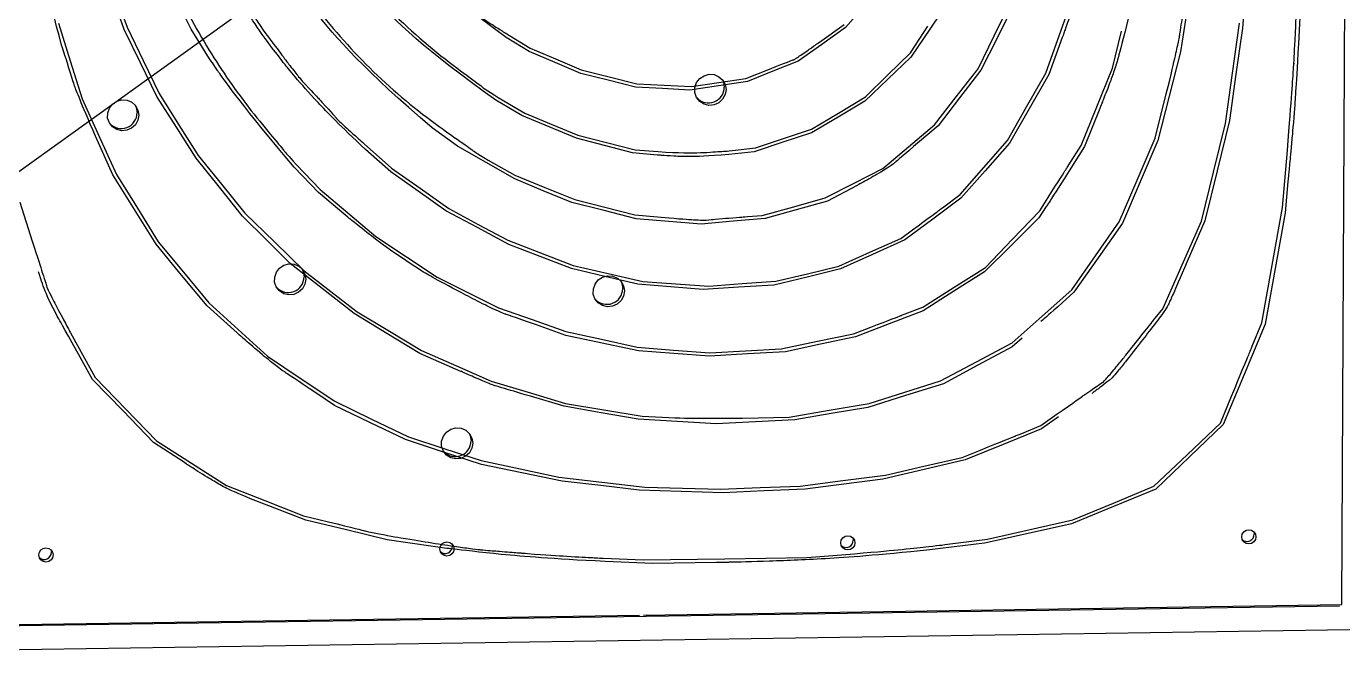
# Model space of a CAD drawing. Header units: millimetres. Extents: x -1640 to 0, y -1584 to 0.
# Drawn here: x -1495.4 to -1219.9, y -1584 to -1451.5 of the extents above; entities that cross this region are included whole.
import ezdxf

# ---------------------------------------------------------------- set-up
doc = ezdxf.new("R2010")
doc.units = ezdxf.units.MM

msp = doc.modelspace()

# ---------------------------------------------------------------- linework, layer by layer
at = {"color": 7, "linetype": 'Continuous'}
for p, q in [((-1639.34, -1584.03), (-797.39, -979.77)), ((-1220.01, -1572.5), (-1218.66, -1281.91)), ((-1240.07, -1442.15), (-1240.83, -1451.84)), ((-1228.46, -1443.05), (-1229.11, -1455.09)), ((-1474.89, -1452.13), (-1477.47, -1444.97)), ((-1476.74, -1444.9), (-1474.27, -1451.69)), ((-1460.91, -1452.07), (-1464.1, -1445.58)), ((-1302.07, -1445.83), (-1306.15, -1451.89)), ((-1279.13, -1453.26), (-1276.24, -1445.22)), ((-1319.63, -1446.87), (-1323.95, -1451.76)), ((-1292.78, -1453.47), (-1289.39, -1446.58)), ((-1288.81, -1447.22), (-1292.2, -1453.93)), ((-1252.4, -1447.92), (-1253.79, -1456.81)), ((-1488.66, -1450.81), (-1486.19, -1458.73)), ((-1474.27, -1451.69), (-1470.93, -1458.62)), ((-1329.37, -1454.77), (-1324.18, -1451.09)), ((-1323.95, -1451.76), (-1328.89, -1455.27)), ((-1310.34, -1457.05), (-1306.67, -1451.48)), ((-1306.15, -1451.89), (-1310.22, -1457.95)), ((-1242.93, -1461.3), (-1241.44, -1450.81)), ((-1240.83, -1451.84), (-1242.2, -1461.52)), ((-1471.47, -1459.14), (-1474.89, -1452.13)), ((-1457.02, -1458.27), (-1460.91, -1452.07)), ((-1395.17, -1452.86), (-1389.95, -1456.04)), ((-1390.12, -1456.75), (-1394.94, -1453.83)), ((-1296.18, -1460.36), (-1292.78, -1453.47)), ((-1292.2, -1453.93), (-1295.59, -1460.64)), ((-1282.01, -1461.3), (-1279.13, -1453.26)), ((-1278.56, -1453.84), (-1281.37, -1461.59)), ((-1268.06, -1460.22), (-1266.17, -1452.49)), ((-1384.71, -1459.06), (-1390.12, -1456.75)), ((-1389.95, -1456.04), (-1384.59, -1458.31)), ((-1328.89, -1455.27), (-1333.83, -1458.79)), ((-1315.06, -1461.64), (-1310.34, -1457.05)), ((-1253.79, -1456.81), (-1256.16, -1466.11)), ((-1486.19, -1458.73), (-1483.71, -1466.65)), ((-1468.05, -1466.14), (-1471.47, -1459.14)), ((-1470.93, -1458.62), (-1467.6, -1465.55)), ((-1379.3, -1461.36), (-1384.71, -1459.06)), ((-1384.59, -1458.31), (-1379.23, -1460.58)), ((-1333.83, -1458.79), (-1339.14, -1460.9)), ((-1310.22, -1457.95), (-1315.04, -1462.55)), ((-1271.33, -1468.33), (-1268.06, -1460.22)), ((-1373.59, -1462.78), (-1379.3, -1461.36)), ((-1379.23, -1460.58), (-1373.41, -1462.06)), ((-1367.89, -1464.19), (-1373.59, -1462.78)), ((-1373.41, -1462.06), (-1367.59, -1463.54)), ((-1344.44, -1463.01), (-1350.49, -1463.92)), ((-1350.47, -1463.22), (-1344.77, -1462.37)), ((-1344.77, -1462.37), (-1339.83, -1460.42)), ((-1339.14, -1460.9), (-1344.44, -1463.01)), ((-1315.04, -1462.55), (-1319.86, -1467.15)), ((-1319.77, -1466.24), (-1315.06, -1461.64)), ((-1300.74, -1466.24), (-1296.18, -1460.36)), ((-1295.59, -1460.64), (-1300.08, -1466.47)), ((-1286.02, -1468.35), (-1282.01, -1461.3)), ((-1281.37, -1461.59), (-1285.47, -1468.78)), ((-1244.42, -1471.79), (-1242.93, -1461.3)), ((-1242.2, -1461.52), (-1243.57, -1471.2)), ((-1467.6, -1465.55), (-1463.51, -1472.04)), ((-1362.21, -1464.51), (-1367.89, -1464.19)), ((-1367.59, -1463.54), (-1361.88, -1463.81)), ((-1356.53, -1464.84), (-1362.21, -1464.51)), ((-1361.88, -1463.81), (-1356.17, -1464.08)), ((-1350.49, -1463.92), (-1356.53, -1464.84)), ((-1356.17, -1464.08), (-1350.47, -1463.22)), ((-1259.13, -1474.92), (-1256.77, -1465.58)), ((-1483.71, -1466.65), (-1480.11, -1474.57)), ((-1463.94, -1472.62), (-1468.05, -1466.14)), ((-1391.7, -1470.14), (-1397.08, -1466.94)), ((-1396.61, -1466.4), (-1391.06, -1469.66)), ((-1319.86, -1467.15), (-1325.44, -1470.46)), ((-1325.39, -1469.63), (-1319.77, -1466.24)), ((-1305.3, -1472.13), (-1300.74, -1466.24)), ((-1300.08, -1466.47), (-1304.56, -1472.3)), ((-1290.03, -1475.41), (-1286.02, -1468.35)), ((-1274.61, -1476.44), (-1271.33, -1468.33)), ((-1256.16, -1466.11), (-1258.54, -1475.4)), ((-1385.97, -1472.51), (-1391.7, -1470.14)), ((-1391.06, -1469.66), (-1385.5, -1471.97)), ((-1331.02, -1473.03), (-1325.39, -1469.63)), ((-1325.44, -1470.46), (-1331.02, -1473.77)), ((-1285.47, -1468.78), (-1289.58, -1475.96)), ((-1270.72, -1468.7), (-1273.92, -1476.6)), ((-1243.57, -1471.2), (-1246.12, -1481.71)), ((-1459.83, -1479.11), (-1463.94, -1472.62)), ((-1463.51, -1472.04), (-1459.42, -1478.52)), ((-1405.15, -1476.58), (-1410.44, -1472.7)), ((-1380.24, -1474.87), (-1385.97, -1472.51)), ((-1385.5, -1471.97), (-1379.95, -1474.27)), ((-1331.02, -1473.77), (-1337.03, -1475.76)), ((-1336.88, -1474.98), (-1331.02, -1473.03)), ((-1310.71, -1476.67), (-1305.3, -1472.13)), ((-1304.56, -1472.3), (-1308.43, -1475.61)), ((-1246.93, -1482.01), (-1244.42, -1471.79)), ((-1477.26, -1482.57), (-1480.92, -1474.48)), ((-1480.11, -1474.57), (-1476.5, -1482.49)), ((-1424.68, -1476.05), (-1418.94, -1481.15)), ((-1399.16, -1480), (-1405.15, -1476.58)), ((-1374.39, -1476.42), (-1380.24, -1474.87)), ((-1379.95, -1474.27), (-1373.95, -1475.8)), ((-1368.54, -1477.97), (-1374.39, -1476.42)), ((-1373.95, -1475.8), (-1367.95, -1477.33)), ((-1337.03, -1475.76), (-1343.05, -1477.74)), ((-1342.75, -1476.93), (-1336.88, -1474.98)), ((-1316.11, -1481.21), (-1310.71, -1476.67)), ((-1294.98, -1481.06), (-1290.03, -1475.41)), ((-1289.58, -1475.96), (-1294.66, -1481.71)), ((-1277.18, -1480.49), (-1274.61, -1476.44)), ((-1273.92, -1476.6), (-1277.14, -1481.73)), ((-1262.88, -1483.67), (-1259.13, -1474.92)), ((-1258.54, -1475.4), (-1262.25, -1484.05)), ((-1454.98, -1485.14), (-1459.83, -1479.11)), ((-1459.42, -1478.52), (-1454.53, -1484.55)), ((-1419.12, -1481.93), (-1424.4, -1477.26)), ((-1398.72, -1479.5), (-1393.17, -1482.66)), ((-1363.27, -1478.42), (-1368.54, -1477.97)), ((-1367.95, -1477.33), (-1363.12, -1477.71)), ((-1343.05, -1477.74), (-1348.32, -1478.28)), ((-1347.59, -1477.47), (-1342.75, -1476.93)), ((-1232.48, -1489.43), (-1231.44, -1477.45)), ((-1434.22, -1486.28), (-1439.31, -1480.96)), ((-1438.92, -1480.37), (-1433.9, -1485.65)), ((-1413.34, -1486), (-1419.12, -1481.93)), ((-1418.94, -1481.15), (-1412.95, -1485.37)), ((-1393.17, -1483.42), (-1399.16, -1480)), ((-1322.14, -1484.3), (-1316.11, -1481.21)), ((-1299.93, -1486.71), (-1294.98, -1481.06)), ((-1294.66, -1481.71), (-1299.75, -1487.45)), ((-1249.44, -1492.23), (-1246.93, -1482.01)), ((-1246.12, -1481.71), (-1248.68, -1492.22)), ((-1472.74, -1489.83), (-1477.26, -1482.57)), ((-1476.5, -1482.49), (-1472.13, -1489.53)), ((-1454.53, -1484.55), (-1449.64, -1490.59)), ((-1393.17, -1482.66), (-1386.89, -1485.2)), ((-1387.18, -1485.88), (-1393.17, -1483.42)), ((-1328.16, -1487.39), (-1322.14, -1484.3)), ((-1321.6, -1484.85), (-1327.68, -1488.05)), ((-1266.63, -1492.42), (-1262.88, -1483.67)), ((-1262.25, -1484.05), (-1265.96, -1492.69)), ((-1231.31, -1483.96), (-1231.92, -1490.51)), ((-1450.14, -1491.18), (-1454.98, -1485.14)), ((-1428.52, -1491.08), (-1434.22, -1486.28)), ((-1433.9, -1485.65), (-1428.07, -1490.55)), ((-1407.56, -1490.08), (-1413.34, -1486)), ((-1412.95, -1485.37), (-1406.97, -1489.6)), ((-1381.18, -1488.34), (-1387.18, -1485.88)), ((-1386.89, -1485.2), (-1380.61, -1487.74)), ((-1380.61, -1487.74), (-1374.31, -1489.36)), ((-1334.76, -1489.23), (-1328.16, -1487.39)), ((-1299.75, -1487.45), (-1305.62, -1491.82)), ((-1303.65, -1489.48), (-1299.93, -1486.71)), ((-1283.24, -1490.09), (-1281.5, -1487.31)), ((-1496.76, -1488.29), (-1494.14, -1496.45)), ((-1468.23, -1497.1), (-1472.74, -1489.83)), ((-1472.13, -1489.53), (-1467.76, -1496.57)), ((-1449.64, -1490.59), (-1443.42, -1496.62)), ((-1428.07, -1490.55), (-1422.23, -1495.45)), ((-1400.98, -1493.61), (-1407.56, -1490.08)), ((-1406.97, -1489.6), (-1400.79, -1492.93)), ((-1374.45, -1490.05), (-1381.18, -1488.34)), ((-1367.72, -1491.77), (-1374.45, -1490.05)), ((-1374.31, -1489.36), (-1368.01, -1490.97)), ((-1341.35, -1491.08), (-1334.76, -1489.23)), ((-1334.22, -1489.87), (-1340.77, -1491.69)), ((-1327.68, -1488.05), (-1334.22, -1489.87)), ((-1288.94, -1496.01), (-1283.24, -1490.09)), ((-1281.89, -1489.22), (-1283.44, -1491.58)), ((-1234.62, -1501.5), (-1232.48, -1489.43)), ((-1231.92, -1490.51), (-1234, -1502.18)), ((-1445.13, -1496.15), (-1450.14, -1491.18)), ((-1400.79, -1492.93), (-1394.61, -1496.27)), ((-1368.01, -1490.97), (-1360.87, -1491.58)), ((-1360.93, -1492.31), (-1367.72, -1491.77)), ((-1354.13, -1492.86), (-1360.93, -1492.31)), ((-1347.45, -1492.27), (-1354.13, -1492.86)), ((-1340.77, -1491.69), (-1347.45, -1492.27)), ((-1344.43, -1491.31), (-1341.35, -1491.08)), ((-1305.62, -1491.82), (-1311.49, -1496.19)), ((-1283.44, -1491.58), (-1289.13, -1497.23)), ((-1271.59, -1499.51), (-1266.63, -1492.42)), ((-1265.96, -1492.69), (-1271.03, -1499.9)), ((-1253.48, -1501.43), (-1249.44, -1492.23)), ((-1248.68, -1492.22), (-1252.38, -1500.71)), ((-1422.23, -1495.45), (-1415.8, -1499.72)), ((-1394.41, -1497.14), (-1400.98, -1493.61)), ((-1318.83, -1498.76), (-1312.37, -1495.88)), ((-1312.37, -1495.88), (-1309.87, -1494.06)), ((-1294.63, -1501.94), (-1288.94, -1496.01)), ((-1462.89, -1503.54), (-1468.23, -1497.1)), ((-1467.76, -1496.57), (-1462.46, -1502.95)), ((-1440.13, -1501.12), (-1445.13, -1496.15)), ((-1443.42, -1496.62), (-1437.2, -1502.66)), ((-1394.61, -1496.27), (-1387.78, -1498.91)), ((-1387.82, -1499.65), (-1394.41, -1497.14)), ((-1325.29, -1501.65), (-1318.83, -1498.76)), ((-1311.49, -1496.19), (-1318.25, -1499.22)), ((-1289.13, -1497.23), (-1294.83, -1502.87)), ((-1433.46, -1506.37), (-1440.13, -1501.12)), ((-1415.8, -1499.72), (-1409.38, -1504)), ((-1381.24, -1502.15), (-1387.82, -1499.65)), ((-1387.78, -1498.91), (-1380.95, -1501.55)), ((-1380.95, -1501.55), (-1373.63, -1503.21)), ((-1318.25, -1499.22), (-1325, -1502.25)), ((-1276.54, -1506.6), (-1271.59, -1499.51)), ((-1271.03, -1499.9), (-1276.1, -1507.12)), ((-1257.52, -1510.62), (-1253.48, -1501.43)), ((-1236.75, -1513.56), (-1234.62, -1501.5)), ((-1457.55, -1509.98), (-1462.89, -1503.54)), ((-1462.46, -1502.95), (-1457.16, -1509.34)), ((-1437.2, -1502.66), (-1431.66, -1506.96)), ((-1409.38, -1504), (-1402.95, -1507.19)), ((-1374.31, -1503.81), (-1381.24, -1502.15)), ((-1367.38, -1505.46), (-1374.31, -1503.81)), ((-1373.63, -1503.21), (-1366.32, -1504.86)), ((-1331.98, -1503.95), (-1338.95, -1505.66)), ((-1338.49, -1504.85), (-1331.89, -1503.25)), ((-1325, -1502.25), (-1331.98, -1503.95)), ((-1331.89, -1503.25), (-1325.29, -1501.65)), ((-1294.83, -1502.87), (-1301.25, -1506.94)), ((-1301.19, -1506.09), (-1294.63, -1501.94)), ((-1234, -1502.18), (-1236.09, -1513.84)), ((-1426.79, -1511.61), (-1433.46, -1506.37)), ((-1431.66, -1506.96), (-1426.11, -1511.26)), ((-1360.55, -1506), (-1367.38, -1505.46)), ((-1366.32, -1504.86), (-1359.44, -1505.35)), ((-1353.73, -1506.55), (-1360.55, -1506)), ((-1359.44, -1505.35), (-1352.55, -1505.84)), ((-1346.34, -1506.1), (-1353.73, -1506.55)), ((-1352.55, -1505.84), (-1345.52, -1505.34)), ((-1338.95, -1505.66), (-1346.34, -1506.1)), ((-1345.52, -1505.34), (-1338.49, -1504.85)), ((-1307.75, -1510.25), (-1301.19, -1506.09)), ((-1301.25, -1506.94), (-1307.67, -1511.01)), ((-1282.79, -1512.15), (-1276.54, -1506.6)), ((-1276.1, -1507.12), (-1278.6, -1509.36)), ((-1457.16, -1509.34), (-1451.03, -1514.93)), ((-1402.95, -1507.19), (-1396.52, -1510.37)), ((-1451.26, -1515.66), (-1457.55, -1509.98)), ((-1419.92, -1515.77), (-1426.79, -1511.61)), ((-1426.11, -1511.26), (-1419.39, -1515.3)), ((-1396.52, -1510.37), (-1389.5, -1512.86)), ((-1307.67, -1511.01), (-1314.75, -1513.74)), ((-1311.42, -1511.67), (-1307.75, -1510.25)), ((-1289.04, -1517.7), (-1282.79, -1512.15)), ((-1259.08, -1512.56), (-1257.52, -1510.62)), ((-1451.03, -1514.93), (-1444.9, -1520.52)), ((-1419.39, -1515.3), (-1412.67, -1519.35)), ((-1389.5, -1512.86), (-1382.48, -1515.35)), ((-1382.44, -1516.16), (-1388.6, -1513.98)), ((-1382.48, -1515.35), (-1375.02, -1516.98)), ((-1322.22, -1515.83), (-1318.65, -1514.47)), ((-1314.75, -1513.74), (-1321.84, -1516.46)), ((-1236.09, -1513.84), (-1240.46, -1524.34)), ((-1238.77, -1518.39), (-1236.75, -1513.56)), ((-1485.8, -1516.23), (-1480.97, -1524.96)), ((-1413.05, -1519.93), (-1419.92, -1515.77)), ((-1374.85, -1517.78), (-1382.44, -1516.16)), ((-1375.02, -1516.98), (-1367.55, -1518.62)), ((-1367.26, -1519.41), (-1374.85, -1517.78)), ((-1337.38, -1518.96), (-1329.8, -1517.4)), ((-1329.17, -1518.03), (-1336.5, -1519.6)), ((-1329.8, -1517.4), (-1322.22, -1515.83)), ((-1321.84, -1516.46), (-1329.17, -1518.03)), ((-1296.52, -1521.7), (-1289.04, -1517.7)), ((-1286.97, -1516.73), (-1289.03, -1518.53)), ((-1481.55, -1525.37), (-1484.82, -1519.47)), ((-1444.9, -1520.52), (-1437.86, -1525.24)), ((-1405.55, -1523.22), (-1413.05, -1519.93)), ((-1412.67, -1519.35), (-1405.38, -1522.55)), ((-1367.55, -1518.62), (-1359.94, -1519.23)), ((-1359.84, -1519.96), (-1367.26, -1519.41)), ((-1359.94, -1519.23), (-1352.33, -1519.84)), ((-1352.42, -1520.51), (-1359.84, -1519.96)), ((-1344.46, -1520.05), (-1352.42, -1520.51)), ((-1352.33, -1519.84), (-1344.85, -1519.4)), ((-1344.85, -1519.4), (-1337.38, -1518.96)), ((-1336.5, -1519.6), (-1344.46, -1520.05)), ((-1289.03, -1518.53), (-1296.24, -1522.4)), ((-1405.38, -1522.55), (-1398.08, -1525.76)), ((-1304.01, -1525.7), (-1296.52, -1521.7)), ((-1296.24, -1522.4), (-1303.44, -1526.27)), ((-1475.15, -1531.97), (-1481.55, -1525.37)), ((-1480.97, -1524.96), (-1474.55, -1531.6)), ((-1437.86, -1525.24), (-1430.83, -1529.96)), ((-1398.08, -1525.76), (-1390.32, -1528.08)), ((-1311.5, -1528.06), (-1304.01, -1525.7)), ((-1303.44, -1526.27), (-1311.36, -1528.75)), ((-1240.46, -1524.34), (-1244.84, -1534.84)), ((-1430.89, -1530.81), (-1434.76, -1528.21)), ((-1390.32, -1528.08), (-1382.55, -1530.39)), ((-1382.84, -1531), (-1389.87, -1528.9)), ((-1311.36, -1528.75), (-1319.27, -1531.23)), ((-1318.98, -1530.42), (-1311.5, -1528.06)), ((-1245.46, -1534.55), (-1243.13, -1528.89)), ((-1474.55, -1531.6), (-1468.13, -1538.24)), ((-1423.47, -1534.39), (-1430.89, -1530.81)), ((-1430.83, -1529.96), (-1423.12, -1533.68)), ((-1375.09, -1532.34), (-1382.84, -1531)), ((-1382.55, -1530.39), (-1374.5, -1531.73)), ((-1374.5, -1531.73), (-1366.45, -1533.07)), ((-1335.69, -1533.26), (-1327.33, -1531.84)), ((-1327.33, -1531.84), (-1318.98, -1530.42)), ((-1319.27, -1531.23), (-1326.9, -1532.52)), ((-1468.76, -1538.58), (-1475.15, -1531.97)), ((-1416.04, -1537.97), (-1423.47, -1534.39)), ((-1423.12, -1533.68), (-1415.42, -1537.4)), ((-1367.33, -1533.68), (-1375.09, -1532.34)), ((-1359.17, -1534.17), (-1367.33, -1533.68)), ((-1366.45, -1533.07), (-1360.88, -1533.37)), ((-1351.02, -1534.65), (-1359.17, -1534.17)), ((-1342.77, -1534.23), (-1351.02, -1534.65)), ((-1345.5, -1533.46), (-1335.69, -1533.26)), ((-1334.52, -1533.81), (-1342.77, -1534.23)), ((-1326.9, -1532.52), (-1334.52, -1533.81)), ((-1283.02, -1535.02), (-1279.61, -1532.61)), ((-1279.36, -1533.23), (-1282.93, -1535.74)), ((-1252.41, -1541.15), (-1245.46, -1534.55)), ((-1415.42, -1537.4), (-1407.8, -1539.89)), ((-1282.93, -1535.74), (-1290.89, -1538.97)), ((-1287.39, -1536.82), (-1283.02, -1535.02)), ((-1244.84, -1534.84), (-1251.92, -1541.58)), ((-1462.31, -1542.79), (-1468.76, -1538.58)), ((-1468.13, -1538.24), (-1460.83, -1542.91)), ((-1408.08, -1540.58), (-1416.04, -1537.97)), ((-1407.8, -1539.89), (-1400.18, -1542.38)), ((-1299.52, -1541.7), (-1295.65, -1540.16)), ((-1290.89, -1538.97), (-1298.85, -1542.21)), ((-1460.83, -1542.91), (-1453.52, -1547.59)), ((-1400.11, -1543.19), (-1408.08, -1540.58)), ((-1400.18, -1542.38), (-1392.05, -1544.12)), ((-1307.53, -1543.57), (-1299.52, -1541.7)), ((-1298.85, -1542.21), (-1307.49, -1544.24)), ((-1259.36, -1547.75), (-1252.41, -1541.15)), ((-1251.92, -1541.58), (-1259, -1548.33)), ((-1391.66, -1544.94), (-1400.11, -1543.19)), ((-1392.05, -1544.12), (-1383.92, -1545.86)), ((-1383.21, -1546.69), (-1391.66, -1544.94)), ((-1324.47, -1546.57), (-1315.53, -1545.44)), ((-1307.49, -1544.24), (-1316.12, -1546.27)), ((-1315.53, -1545.44), (-1307.53, -1543.57)), ((-1453.52, -1547.59), (-1445.45, -1550.75)), ((-1383.92, -1545.86), (-1374.93, -1546.88)), ((-1375.16, -1547.61), (-1383.21, -1546.69)), ((-1367.11, -1548.53), (-1375.16, -1547.61)), ((-1374.93, -1546.88), (-1365.93, -1547.9)), ((-1365.93, -1547.9), (-1358.02, -1548.13)), ((-1358.02, -1548.13), (-1350.11, -1548.35)), ((-1350.11, -1548.35), (-1341.76, -1548.02)), ((-1341.76, -1548.02), (-1333.41, -1547.7)), ((-1332.35, -1548.33), (-1340.94, -1548.71)), ((-1333.41, -1547.7), (-1324.47, -1546.57)), ((-1324.24, -1547.3), (-1332.35, -1548.33)), ((-1316.12, -1546.27), (-1324.24, -1547.3)), ((-1267.84, -1551.25), (-1259.36, -1547.75)), ((-1259, -1548.33), (-1267.81, -1551.95)), ((-1445.45, -1550.75), (-1437.37, -1553.92)), ((-1358.32, -1548.81), (-1367.11, -1548.53)), ((-1349.53, -1549.09), (-1358.32, -1548.81)), ((-1340.94, -1548.71), (-1349.53, -1549.09)), ((-1436.86, -1554.82), (-1444.61, -1551.86)), ((-1437.37, -1553.92), (-1432.14, -1555.2)), ((-1267.81, -1551.95), (-1276.61, -1555.58)), ((-1276.32, -1554.76), (-1267.84, -1551.25)), ((-1428.37, -1556.88), (-1436.86, -1554.82)), ((-1276.61, -1555.58), (-1285.71, -1557.62)), ((-1285.26, -1556.79), (-1276.32, -1554.76)), ((-1419.89, -1558.95), (-1428.37, -1556.88)), ((-1410.23, -1560.37), (-1419.89, -1558.95)), ((-1303.15, -1559.96), (-1294.21, -1558.82)), ((-1285.71, -1557.62), (-1294.8, -1559.65)), ((-1294.21, -1558.82), (-1285.26, -1556.79)), ((-1332.02, -1562.62), (-1322.05, -1561.86)), ((-1294.8, -1559.65), (-1304.03, -1560.8)), ((-1374.64, -1562.8), (-1366.3, -1563.17)), ((-1364.25, -1563.91), (-1374.21, -1563.49)), ((-1366.3, -1563.17), (-1349.16, -1562.9)), ((-1350.92, -1563.71), (-1364.25, -1563.91)), ((-1349.16, -1562.9), (-1332.02, -1562.62)), ((-1220.53, -1572.81), (-1513.51, -1577.22)), ((-1366.2, -1574.7), (-1220.01, -1572.5)), ((-1513.22, -1576.92), (-1367.02, -1574.72))]:
    msp.add_line(p, q, dxfattribs=at)
at = {"color": 7, "linetype": 'Continuous', "lineweight": 25}
msp.add_line((-1639.34, -1584.03), (-800.13, -1571.4), dxfattribs=at)
at = {"color": 7, "linetype": 'Continuous', "lineweight": 25, "flags": 128}
for points in [[(-1348.93, -1464.72), (-1349.12, -1465.78), (-1349.64, -1466.73), (-1350.43, -1467.47), (-1351.42, -1467.91), (-1352.5, -1468.02), (-1353.54, -1467.77), (-1354.44, -1467.2), (-1355.1, -1466.36), (-1355.45, -1465.35), (-1355.44, -1464.28), (-1355.09, -1463.26), (-1354.42, -1462.41), (-1353.51, -1461.81), (-1352.47, -1461.53), (-1351.39, -1461.6), (-1350.41, -1462.02), (-1349.62, -1462.73), (-1349.11, -1463.67), (-1348.93, -1464.72)], [(-1349.7, -1462.63), (-1349.46, -1463.17), (-1349.29, -1464.22)], [(-1471.85, -1470.06), (-1472.03, -1471.12), (-1472.55, -1472.07), (-1473.34, -1472.8), (-1474.33, -1473.25), (-1475.41, -1473.35), (-1476.45, -1473.11), (-1477.36, -1472.53), (-1478.01, -1471.7), (-1478.36, -1470.69), (-1478.35, -1469.62), (-1478, -1468.6), (-1477.33, -1467.74), (-1476.43, -1467.15), (-1475.38, -1466.87), (-1474.31, -1466.94), (-1473.32, -1467.35), (-1472.53, -1468.07), (-1472.02, -1469), (-1471.85, -1470.06)], [(-1472.61, -1467.97), (-1472.37, -1468.5), (-1472.2, -1469.56)], [(-1436.9, -1504.39), (-1437.08, -1505.45), (-1437.6, -1506.4), (-1438.39, -1507.14), (-1439.38, -1507.58), (-1440.46, -1507.69), (-1441.5, -1507.44), (-1442.4, -1506.87), (-1443.06, -1506.03), (-1443.41, -1505.02), (-1443.4, -1503.95), (-1443.05, -1502.93), (-1442.38, -1502.08), (-1441.48, -1501.48), (-1440.43, -1501.2), (-1439.35, -1501.27), (-1438.37, -1501.69), (-1437.58, -1502.4), (-1437.07, -1503.34), (-1436.9, -1504.39)], [(-1437.66, -1502.3), (-1437.42, -1502.84), (-1437.25, -1503.89)], [(-1370.2, -1506.87), (-1370.38, -1507.93), (-1370.9, -1508.88), (-1371.69, -1509.62), (-1372.68, -1510.06), (-1373.76, -1510.17), (-1374.8, -1509.92), (-1375.71, -1509.35), (-1376.36, -1508.51), (-1376.71, -1507.51), (-1376.7, -1506.43), (-1376.35, -1505.42), (-1375.68, -1504.56), (-1374.78, -1503.96), (-1373.73, -1503.68), (-1372.66, -1503.75), (-1371.67, -1504.17), (-1370.88, -1504.88), (-1370.37, -1505.82), (-1370.2, -1506.87)], [(-1370.96, -1504.78), (-1370.72, -1505.32), (-1370.55, -1506.37)], [(-1401.94, -1538.72), (-1402.13, -1539.78), (-1402.64, -1540.73), (-1403.44, -1541.47), (-1404.43, -1541.91), (-1405.51, -1542.02), (-1406.55, -1541.77), (-1407.45, -1541.2), (-1408.11, -1540.36), (-1408.46, -1539.36), (-1408.45, -1538.29), (-1408.1, -1537.27), (-1407.43, -1536.41), (-1406.52, -1535.81), (-1405.48, -1535.53), (-1404.4, -1535.61), (-1403.42, -1536.02), (-1402.63, -1536.74), (-1402.12, -1537.67), (-1401.94, -1538.72)], [(-1402.71, -1536.63), (-1402.47, -1537.17), (-1402.29, -1538.23)], [(-1322.4, -1558.47), (-1322.4, -1558.47), (-1322.29, -1559.04)], [(-1238.48, -1557.2), (-1238.48, -1557.21), (-1238.37, -1557.78)], [(-1490.25, -1560.99), (-1490.24, -1561), (-1490.13, -1561.57)], [(-1406.33, -1559.73), (-1406.32, -1559.74), (-1406.21, -1560.3)]]:
    msp.add_lwpolyline(points, dxfattribs=at)
at = {"color": 7, "linetype": 'Continuous', "lineweight": 25}
for centre in [(-1407.35, -1560.85), (-1323.43, -1559.59), (-1239.51, -1558.33), (-1491.27, -1562.12)]:
    msp.add_circle(centre, 1.49, dxfattribs=at)
for centre, radius, start, end in [((-1352.6, -1464.21), 3.31, 221.6398, 359.8019), ((-1475.51, -1469.55), 3.31, 221.6398, 359.8019), ((-1440.56, -1503.88), 3.31, 221.6398, 359.8019), ((-1373.86, -1506.36), 3.31, 221.6398, 359.8019), ((-1405.61, -1538.21), 3.31, 221.6398, 359.8019), ((-1323.8, -1559.03), 1.51, 228.1494, 359.7199), ((-1239.88, -1557.77), 1.51, 228.1494, 359.7199), ((-1491.64, -1561.56), 1.51, 228.1494, 359.7199), ((-1407.72, -1560.29), 1.51, 228.1494, 359.7199)]:
    msp.add_arc(centre, radius, start, end, dxfattribs=at)
at = {"color": 7, "linetype": 'Continuous'}
for points, knots in [([(-1487.99, -1455.42), (-1491.02, -1444.39), (-1493.62, -1431.43), (-1495.83, -1416.32), (-1497.64, -1398.86), (-1499.08, -1378.83), (-1500.15, -1356.44), (-1500.89, -1331.18), (-1501.31, -1302.82), (-1501.44, -1271.18), (-1501.42, -1281.73), (-1501.44, -1271.18)], [0, 0, 0, 0, 0.061929, 0.13345, 0.215965, 0.310801, 0.419228, 0.54014, 0.676493, 0.829409, 1, 1, 1, 1]), ([(-1486.85, -1306), (-1485.84, -1331.74), (-1484.31, -1354.84), (-1482.18, -1375.56), (-1479.4, -1394.11), (-1475.9, -1410.74), (-1471.62, -1425.67), (-1465.48, -1441.42), (-1458.05, -1455.53), (-1449.23, -1468.39), (-1438.92, -1480.37), (-1442.45, -1476.45), (-1438.92, -1480.37)], [0, 0, 0, 0, 0.138615, 0.26331, 0.375494, 0.476648, 0.56835, 0.652291, 0.743717, 0.830023, 0.91442, 1, 1, 1, 1]), ([(-1394.94, -1453.83), (-1408.43, -1444.06), (-1420.32, -1432.06), (-1430.58, -1417.84), (-1439.23, -1401.43), (-1446.53, -1381.89), (-1452.04, -1359.95), (-1455.74, -1335.65), (-1454.67, -1343.78), (-1455.74, -1335.65)], [0, 0, 0, 0, 0.120951, 0.243744, 0.371302, 0.506217, 0.657809, 0.821879, 1, 1, 1, 1]), ([(-1410.44, -1472.7), (-1424.47, -1460.83), (-1436.57, -1447.13), (-1446.81, -1431.43), (-1455.26, -1413.59), (-1462.28, -1392.41), (-1467.5, -1368.51), (-1471.02, -1341.7), (-1470, -1350.66), (-1471.02, -1341.7)], [0, 0, 0, 0, 0.123466, 0.246377, 0.3724, 0.505127, 0.654927, 0.818964, 1, 1, 1, 1]), ([(-1397.08, -1466.94), (-1411.82, -1456.56), (-1424.7, -1444.09), (-1435.76, -1429.45), (-1445.02, -1412.6), (-1452.84, -1392.49), (-1458.76, -1369.81), (-1462.82, -1344.48), (-1461.63, -1352.96), (-1462.82, -1344.48)], [0, 0, 0, 0, 0.12493, 0.249413, 0.376829, 0.510408, 0.660094, 0.822527, 1, 1, 1, 1]), ([(-1461.95, -1345.78), (-1458.14, -1369.42), (-1452.58, -1390.87), (-1445.29, -1410.12), (-1436.26, -1427.18), (-1424.94, -1442.68), (-1411.72, -1455.75), (-1396.61, -1466.4), (-1401.78, -1463.02), (-1396.61, -1466.4)], [0, 0, 0, 0, 0.167937, 0.323541, 0.468317, 0.604135, 0.739276, 0.870114, 1, 1, 1, 1]), ([(-1476.21, -1359.79), (-1473.06, -1381.06), (-1468.68, -1400.71), (-1463.13, -1418.55), (-1457.99, -1431.16), (-1452.2, -1442.44), (-1445.79, -1452.28), (-1448, -1449.04), (-1445.79, -1452.28)], [0, 0, 0, 0, 0.218154, 0.422659, 0.612606, 0.751226, 0.880321, 1, 1, 1, 1]), ([(-1466.6, -1370.14), (-1461.96, -1391.14), (-1455.72, -1410.3), (-1447.89, -1427.63), (-1438.49, -1443.1), (-1426.95, -1457.3), (-1413.69, -1469.44), (-1398.72, -1479.5), (-1403.82, -1476.3), (-1398.72, -1479.5)], [0, 0, 0, 0, 0.161317, 0.312712, 0.455642, 0.59185, 0.729532, 0.864659, 1, 1, 1, 1]), ([(-1446.04, -1453.16), (-1448.92, -1448.94), (-1452.17, -1443.52), (-1455.51, -1437.37), (-1459.23, -1429.84), (-1462.31, -1422.76), (-1461.3, -1425.13), (-1462.31, -1422.76)], [0, 0, 0, 0, 0.147999, 0.330975, 0.533608, 0.776581, 1, 1, 1, 1]), ([(-1273.43, -1435.73), (-1274.42, -1440.29), (-1275.18, -1443.54), (-1275.9, -1446.17), (-1276.97, -1449.39), (-1278.56, -1453.84), (-1278.02, -1452.36), (-1278.56, -1453.84)], [0, 0, 0, 0, 0.248091, 0.425347, 0.569801, 0.749933, 1, 1, 1, 1]), ([(-1253.92, -1453.03), (-1253.63, -1451.08), (-1253.22, -1448.46), (-1252.53, -1443.99), (-1252.76, -1445.48), (-1252.53, -1443.99)], [0, 0, 0, 0, 0.216128, 0.506087, 1, 1, 1, 1]), ([(-1402.85, -1447.69), (-1401.27, -1448.86), (-1399.07, -1450.37), (-1395.17, -1452.86), (-1396.47, -1452.04), (-1395.17, -1452.86)], [0, 0, 0, 0, 0.211448, 0.500231, 1, 1, 1, 1]), ([(-1230.04, -1458.63), (-1229.71, -1452.01), (-1229.5, -1448.01), (-1229.57, -1449.34), (-1229.5, -1448.01)], [0, 0, 0, 0, 0.623644, 1, 1, 1, 1]), ([(-1264.71, -1449.6), (-1265.9, -1454.49), (-1266.8, -1457.97), (-1267.65, -1460.75), (-1268.89, -1464.12), (-1270.72, -1468.7), (-1270.1, -1467.18), (-1270.72, -1468.7)], [0, 0, 0, 0, 0.251205, 0.430652, 0.575904, 0.754608, 1, 1, 1, 1]), ([(-1441.92, -1458.62), (-1444.6, -1455.07), (-1446.04, -1453.16), (-1445.56, -1453.79), (-1446.04, -1453.16)], [0, 0, 0, 0, 0.650482, 1, 1, 1, 1]), ([(-1445.79, -1452.28), (-1442.64, -1456.53), (-1440.08, -1459.89), (-1438.59, -1461.78), (-1437.63, -1462.93), (-1437.95, -1462.55), (-1437.63, -1462.93)], [0, 0, 0, 0, 0.3942922, 0.7086176, 0.8883691, 1, 1, 1, 1]), ([(-1256.77, -1465.58), (-1255.7, -1461.24), (-1254.78, -1457.24), (-1254.23, -1454.71), (-1253.92, -1453.03), (-1254.02, -1453.59), (-1253.92, -1453.03)], [0, 0, 0, 0, 0.34706, 0.666061, 0.867038, 1, 1, 1, 1]), ([(-1485.64, -1462.92), (-1486.92, -1458.79), (-1487.99, -1455.42), (-1487.63, -1456.54), (-1487.99, -1455.42)], [0, 0, 0, 0, 0.549766, 1, 1, 1, 1]), ([(-1334.73, -1458.46), (-1334.71, -1458.46), (-1334.69, -1458.45), (-1334.64, -1458.42), (-1334.48, -1458.32), (-1334.01, -1458.01), (-1332.72, -1457.13), (-1329.37, -1454.77), (-1330.48, -1455.56), (-1329.37, -1454.77)], [0, 0, 0, 0, 0.0023472, 0.0059426, 0.0159799, 0.0450315, 0.1297898, 0.3707896, 1, 1, 1, 1]), ([(-1229.11, -1455.09), (-1229.43, -1460.61), (-1229.73, -1465.57), (-1229.93, -1468.61), (-1230.08, -1470.52), (-1230.03, -1469.89), (-1230.08, -1470.52)], [0, 0, 0, 0, 0.357715, 0.679125, 0.87617, 1, 1, 1, 1]), ([(-1439.31, -1480.96), (-1449.82, -1468.64), (-1457.02, -1458.27), (-1454.69, -1461.78), (-1457.02, -1458.27)], [0, 0, 0, 0, 0.561898, 1, 1, 1, 1]), ([(-1424.4, -1477.26), (-1429.74, -1472.23), (-1435.03, -1466.76), (-1438.8, -1462.51), (-1441.92, -1458.62), (-1440.89, -1459.93), (-1441.92, -1458.62)], [0, 0, 0, 0, 0.286315, 0.583689, 0.805222, 1, 1, 1, 1]), ([(-1339.83, -1460.42), (-1335.98, -1458.92), (-1335.02, -1458.56), (-1334.8, -1458.48), (-1334.75, -1458.47), (-1334.73, -1458.46), (-1334.74, -1458.47), (-1334.73, -1458.46)], [0, 0, 0, 0, 0.756462, 0.944299, 0.986574, 0.996324, 1, 1, 1, 1]), ([(-1231.43, -1477.45), (-1230.51, -1465.77), (-1230.23, -1461.73), (-1230.04, -1458.63), (-1230.1, -1459.67), (-1230.04, -1458.63)], [0, 0, 0, 0, 0.62085, 0.835585, 1, 1, 1, 1]), ([(-1480.92, -1474.48), (-1484.13, -1466.99), (-1485.05, -1464.62), (-1485.64, -1462.92), (-1485.45, -1463.49), (-1485.64, -1462.92)], [0, 0, 0, 0, 0.6524546, 0.8557589, 1, 1, 1, 1]), ([(-1437.63, -1462.93), (-1435.66, -1465.05), (-1433.52, -1467.33), (-1434.24, -1466.57), (-1433.52, -1467.33)], [0, 0, 0, 0, 0.480573, 1, 1, 1, 1]), ([(-1433.52, -1467.33), (-1431.25, -1469.81), (-1430.68, -1470.47), (-1430.56, -1470.63), (-1430.51, -1470.69), (-1430.53, -1470.67), (-1430.51, -1470.69)], [0, 0, 0, 0, 0.745469, 0.937247, 0.983011, 1, 1, 1, 1]), ([(-1430.51, -1470.69), (-1430.5, -1470.71), (-1430.48, -1470.74), (-1430.43, -1470.8), (-1430.26, -1470.97), (-1429.77, -1471.44), (-1428.36, -1472.74), (-1424.68, -1476.05), (-1425.91, -1474.95), (-1424.68, -1476.05)], [0, 0, 0, 0, 0.002836, 0.006755, 0.017328, 0.047201, 0.132988, 0.374432, 1, 1, 1, 1]), ([(-1230.08, -1470.52), (-1230.37, -1473.76), (-1230.55, -1475.66), (-1230.49, -1475.02), (-1230.55, -1475.66)], [0, 0, 0, 0, 0.630062, 1, 1, 1, 1]), ([(-1308.43, -1475.61), (-1311.98, -1478.65), (-1313.91, -1480.28), (-1313.27, -1479.74), (-1313.91, -1480.28)], [0, 0, 0, 0, 0.649211, 1, 1, 1, 1]), ([(-1230.55, -1475.66), (-1230.67, -1477.05), (-1230.89, -1479.37), (-1231.31, -1483.96), (-1231.17, -1482.43), (-1231.31, -1483.96)], [0, 0, 0, 0, 0.168182, 0.447478, 1, 1, 1, 1]), ([(-1348.32, -1478.28), (-1352.93, -1478.69), (-1356.54, -1478.81), (-1359.51, -1478.7), (-1363.27, -1478.42), (-1362.02, -1478.52), (-1363.27, -1478.42)], [0, 0, 0, 0, 0.3080694, 0.5494876, 0.7481943, 1, 1, 1, 1]), ([(-1363.12, -1477.71), (-1358.52, -1477.99), (-1354.49, -1478.01), (-1347.59, -1477.47), (-1349.89, -1477.7), (-1347.59, -1477.47)], [0, 0, 0, 0, 0.29652, 0.555417, 1, 1, 1, 1]), ([(-1313.91, -1480.28), (-1315.2, -1481.18), (-1317.32, -1482.47), (-1321.6, -1484.85), (-1320.17, -1484.07), (-1321.6, -1484.85)], [0, 0, 0, 0, 0.17554, 0.452441, 1, 1, 1, 1]), ([(-1277.13, -1481.73), (-1280.16, -1486.53), (-1281.89, -1489.22), (-1281.32, -1488.32), (-1281.89, -1489.22)], [0, 0, 0, 0, 0.639264, 1, 1, 1, 1]), ([(-1281.5, -1487.31), (-1279.23, -1483.72), (-1277.18, -1480.49), (-1277.87, -1481.57), (-1277.18, -1480.49)], [0, 0, 0, 0, 0.5267217, 1, 1, 1, 1]), ([(-1309.87, -1494.06), (-1306.61, -1491.67), (-1303.65, -1489.48), (-1304.64, -1490.21), (-1303.65, -1489.48)], [0, 0, 0, 0, 0.524347, 1, 1, 1, 1]), ([(-1419.17, -1498.33), (-1421.3, -1496.8), (-1424.04, -1494.7), (-1428.52, -1491.08), (-1427.03, -1492.29), (-1428.52, -1491.08)], [0, 0, 0, 0, 0.22165, 0.512732, 1, 1, 1, 1]), ([(-1360.86, -1491.58), (-1357.73, -1491.83), (-1355.15, -1492), (-1353.64, -1492.07), (-1353.26, -1492.07), (-1353.1, -1492.06), (-1353.16, -1492.06), (-1353.1, -1492.06)], [0, 0, 0, 0, 0.404857, 0.736688, 0.931695, 0.98025, 1, 1, 1, 1]), ([(-1353.1, -1492.06), (-1352.29, -1491.94), (-1350.49, -1491.77), (-1348.05, -1491.58), (-1344.43, -1491.31), (-1345.64, -1491.4), (-1344.43, -1491.31)], [0, 0, 0, 0, 0.094791, 0.302298, 0.583394, 1, 1, 1, 1]), ([(-1494.14, -1496.45), (-1492.96, -1500.1), (-1491.96, -1503.24), (-1491.39, -1505.05), (-1491.07, -1506.05), (-1491.18, -1505.71), (-1491.07, -1506.05)], [0, 0, 0, 0, 0.380859, 0.707422, 0.895883, 1, 1, 1, 1]), ([(-1412.88, -1502.55), (-1416.23, -1500.31), (-1419.17, -1498.33), (-1418.19, -1498.99), (-1419.17, -1498.33)], [0, 0, 0, 0, 0.532051, 1, 1, 1, 1]), ([(-1252.38, -1500.71), (-1254.02, -1504.47), (-1255.41, -1507.6), (-1256.18, -1509.35), (-1256.59, -1510.22), (-1256.45, -1509.93), (-1256.59, -1510.22)], [0, 0, 0, 0, 0.394309, 0.723841, 0.90731, 1, 1, 1, 1]), ([(-1488.91, -1512.12), (-1490.26, -1509.63), (-1491.24, -1507.46), (-1491.97, -1505.49), (-1492.83, -1502.87), (-1492.55, -1503.75), (-1492.83, -1502.87)], [0, 0, 0, 0, 0.28186, 0.517788, 0.726334, 1, 1, 1, 1]), ([(-1395.48, -1511.59), (-1397.3, -1510.8), (-1399.77, -1509.6), (-1405.26, -1506.78), (-1409.93, -1504.27), (-1412.88, -1502.55), (-1411.9, -1503.13), (-1412.88, -1502.55)], [0, 0, 0, 0, 0.100757, 0.240799, 0.555449, 0.825821, 1, 1, 1, 1]), ([(-1491.07, -1506.05), (-1490.27, -1507.8), (-1488.99, -1510.32), (-1485.8, -1516.23), (-1486.87, -1514.26), (-1485.8, -1516.23)], [0, 0, 0, 0, 0.168175, 0.414697, 1, 1, 1, 1]), ([(-1278.6, -1509.36), (-1281.22, -1511.69), (-1283.02, -1513.28), (-1282.42, -1512.75), (-1283.02, -1513.28)], [0, 0, 0, 0, 0.594062, 1, 1, 1, 1]), ([(-1484.82, -1519.47), (-1487.64, -1514.41), (-1488.91, -1512.12), (-1488.49, -1512.88), (-1488.91, -1512.12)], [0, 0, 0, 0, 0.688495, 1, 1, 1, 1]), ([(-1388.6, -1513.98), (-1393.6, -1512.23), (-1395.48, -1511.59), (-1394.85, -1511.8), (-1395.48, -1511.59)], [0, 0, 0, 0, 0.72711, 1, 1, 1, 1]), ([(-1318.65, -1514.47), (-1314.59, -1512.9), (-1311.42, -1511.67), (-1312.47, -1512.08), (-1311.42, -1511.67)], [0, 0, 0, 0, 0.562024, 1, 1, 1, 1]), ([(-1256.59, -1510.22), (-1256.97, -1510.8), (-1257.56, -1511.63), (-1259.12, -1513.71), (-1262.8, -1518.47), (-1265.02, -1521.29), (-1266.89, -1523.61), (-1268.1, -1525.04), (-1267.69, -1524.56), (-1268.1, -1525.04)], [0, 0, 0, 0, 0.036849, 0.091049, 0.229979, 0.550433, 0.741766, 0.900569, 1, 1, 1, 1]), ([(-1264.97, -1519.95), (-1261.08, -1515.06), (-1259.08, -1512.56), (-1259.75, -1513.4), (-1259.08, -1512.56)], [0, 0, 0, 0, 0.661163, 1, 1, 1, 1]), ([(-1441.81, -1523.48), (-1443.81, -1522), (-1446.45, -1519.86), (-1451.26, -1515.66), (-1449.67, -1517.07), (-1451.26, -1515.66)], [0, 0, 0, 0, 0.202234, 0.479575, 1, 1, 1, 1]), ([(-1269.95, -1525.86), (-1269.6, -1525.52), (-1269.11, -1524.97), (-1267.88, -1523.53), (-1264.97, -1519.95), (-1265.93, -1521.15), (-1264.97, -1519.95)], [0, 0, 0, 0, 0.0642247, 0.1582397, 0.4032493, 1, 1, 1, 1]), ([(-1243.13, -1528.89), (-1240.6, -1522.79), (-1238.77, -1518.39), (-1239.38, -1519.86), (-1238.77, -1518.39)], [0, 0, 0, 0, 0.581172, 1, 1, 1, 1]), ([(-1434.76, -1528.21), (-1438.89, -1525.45), (-1441.81, -1523.48), (-1440.84, -1524.14), (-1441.81, -1523.48)], [0, 0, 0, 0, 0.5853411, 1, 1, 1, 1]), ([(-1397.47, -1526.66), (-1397.93, -1526.49), (-1398.67, -1526.19), (-1400.64, -1525.36), (-1405.55, -1523.22), (-1403.92, -1523.94), (-1405.55, -1523.22)], [0, 0, 0, 0, 0.056021, 0.146136, 0.389517, 1, 1, 1, 1]), ([(-1273.41, -1528.26), (-1271.02, -1526.61), (-1269.95, -1525.86), (-1270.31, -1526.11), (-1269.95, -1525.86)], [0, 0, 0, 0, 0.689992, 1, 1, 1, 1]), ([(-1268.09, -1525.04), (-1269.94, -1526.56), (-1272.32, -1528.3), (-1271.52, -1527.73), (-1272.32, -1528.3)], [0, 0, 0, 0, 0.446847, 1, 1, 1, 1]), ([(-1389.87, -1528.9), (-1392.95, -1527.99), (-1395.47, -1527.24), (-1396.84, -1526.84), (-1397.47, -1526.66), (-1397.26, -1526.72), (-1397.47, -1526.66)], [0, 0, 0, 0, 0.405537, 0.737539, 0.916847, 1, 1, 1, 1]), ([(-1279.61, -1532.61), (-1275.98, -1530.06), (-1273.41, -1528.26), (-1274.27, -1528.86), (-1273.41, -1528.26)], [0, 0, 0, 0, 0.585955, 1, 1, 1, 1]), ([(-1360.88, -1533.37), (-1357.49, -1533.49), (-1353.16, -1533.53), (-1345.5, -1533.46), (-1348.05, -1533.5), (-1345.5, -1533.46)], [0, 0, 0, 0, 0.220883, 0.502683, 1, 1, 1, 1]), ([(-1295.65, -1540.16), (-1291.08, -1538.32), (-1287.39, -1536.82), (-1288.62, -1537.32), (-1287.39, -1536.82)], [0, 0, 0, 0, 0.552435, 1, 1, 1, 1]), ([(-1444.61, -1551.86), (-1448.87, -1550.21), (-1451.95, -1548.92), (-1454.52, -1547.65), (-1457.77, -1545.72), (-1462.31, -1542.79), (-1460.81, -1543.77), (-1462.31, -1542.79)], [0, 0, 0, 0, 0.228664, 0.395696, 0.538803, 0.728596, 1, 1, 1, 1]), ([(-1432.14, -1555.2), (-1426.95, -1556.46), (-1423.69, -1557.27), (-1424.78, -1557), (-1423.69, -1557.27)], [0, 0, 0, 0, 0.613503, 1, 1, 1, 1]), ([(-1423.69, -1557.27), (-1420.57, -1557.9), (-1415.63, -1558.76), (-1409.95, -1559.68), (-1405.67, -1560.32), (-1402.13, -1560.82), (-1399.83, -1561.07), (-1400.6, -1560.99), (-1399.83, -1561.07)], [0, 0, 0, 0, 0.131807, 0.33925, 0.577244, 0.756294, 0.904491, 1, 1, 1, 1]), ([(-1374.21, -1563.49), (-1385.69, -1562.9), (-1395.7, -1562.12), (-1410.23, -1560.37), (-1405.39, -1561), (-1410.23, -1560.37)], [0, 0, 0, 0, 0.317746, 0.595319, 1, 1, 1, 1]), ([(-1399.83, -1561.07), (-1398.28, -1561.19), (-1395.66, -1561.4), (-1390.46, -1561.82), (-1392.19, -1561.68), (-1390.46, -1561.82)], [0, 0, 0, 0, 0.165655, 0.444409, 1, 1, 1, 1]), ([(-1390.46, -1561.82), (-1386.42, -1562.12), (-1381.7, -1562.42), (-1374.64, -1562.8), (-1377, -1562.68), (-1374.64, -1562.8)], [0, 0, 0, 0, 0.255449, 0.554151, 1, 1, 1, 1]), ([(-1304.03, -1560.8), (-1316.18, -1562.1), (-1328.5, -1562.99), (-1339.03, -1563.44), (-1350.92, -1563.71), (-1346.95, -1563.64), (-1350.92, -1563.71)], [0, 0, 0, 0, 0.259871, 0.522492, 0.74683, 1, 1, 1, 1]), ([(-1322.05, -1561.86), (-1316.88, -1561.42), (-1311.16, -1560.87), (-1306.84, -1560.4), (-1303.15, -1559.96), (-1304.38, -1560.11), (-1303.15, -1559.96)], [0, 0, 0, 0, 0.273139, 0.575744, 0.804165, 1, 1, 1, 1])]:
    msp.add_open_spline(points, degree=3, knots=knots, dxfattribs=at)

doc.saveas('drawing.dxf')
